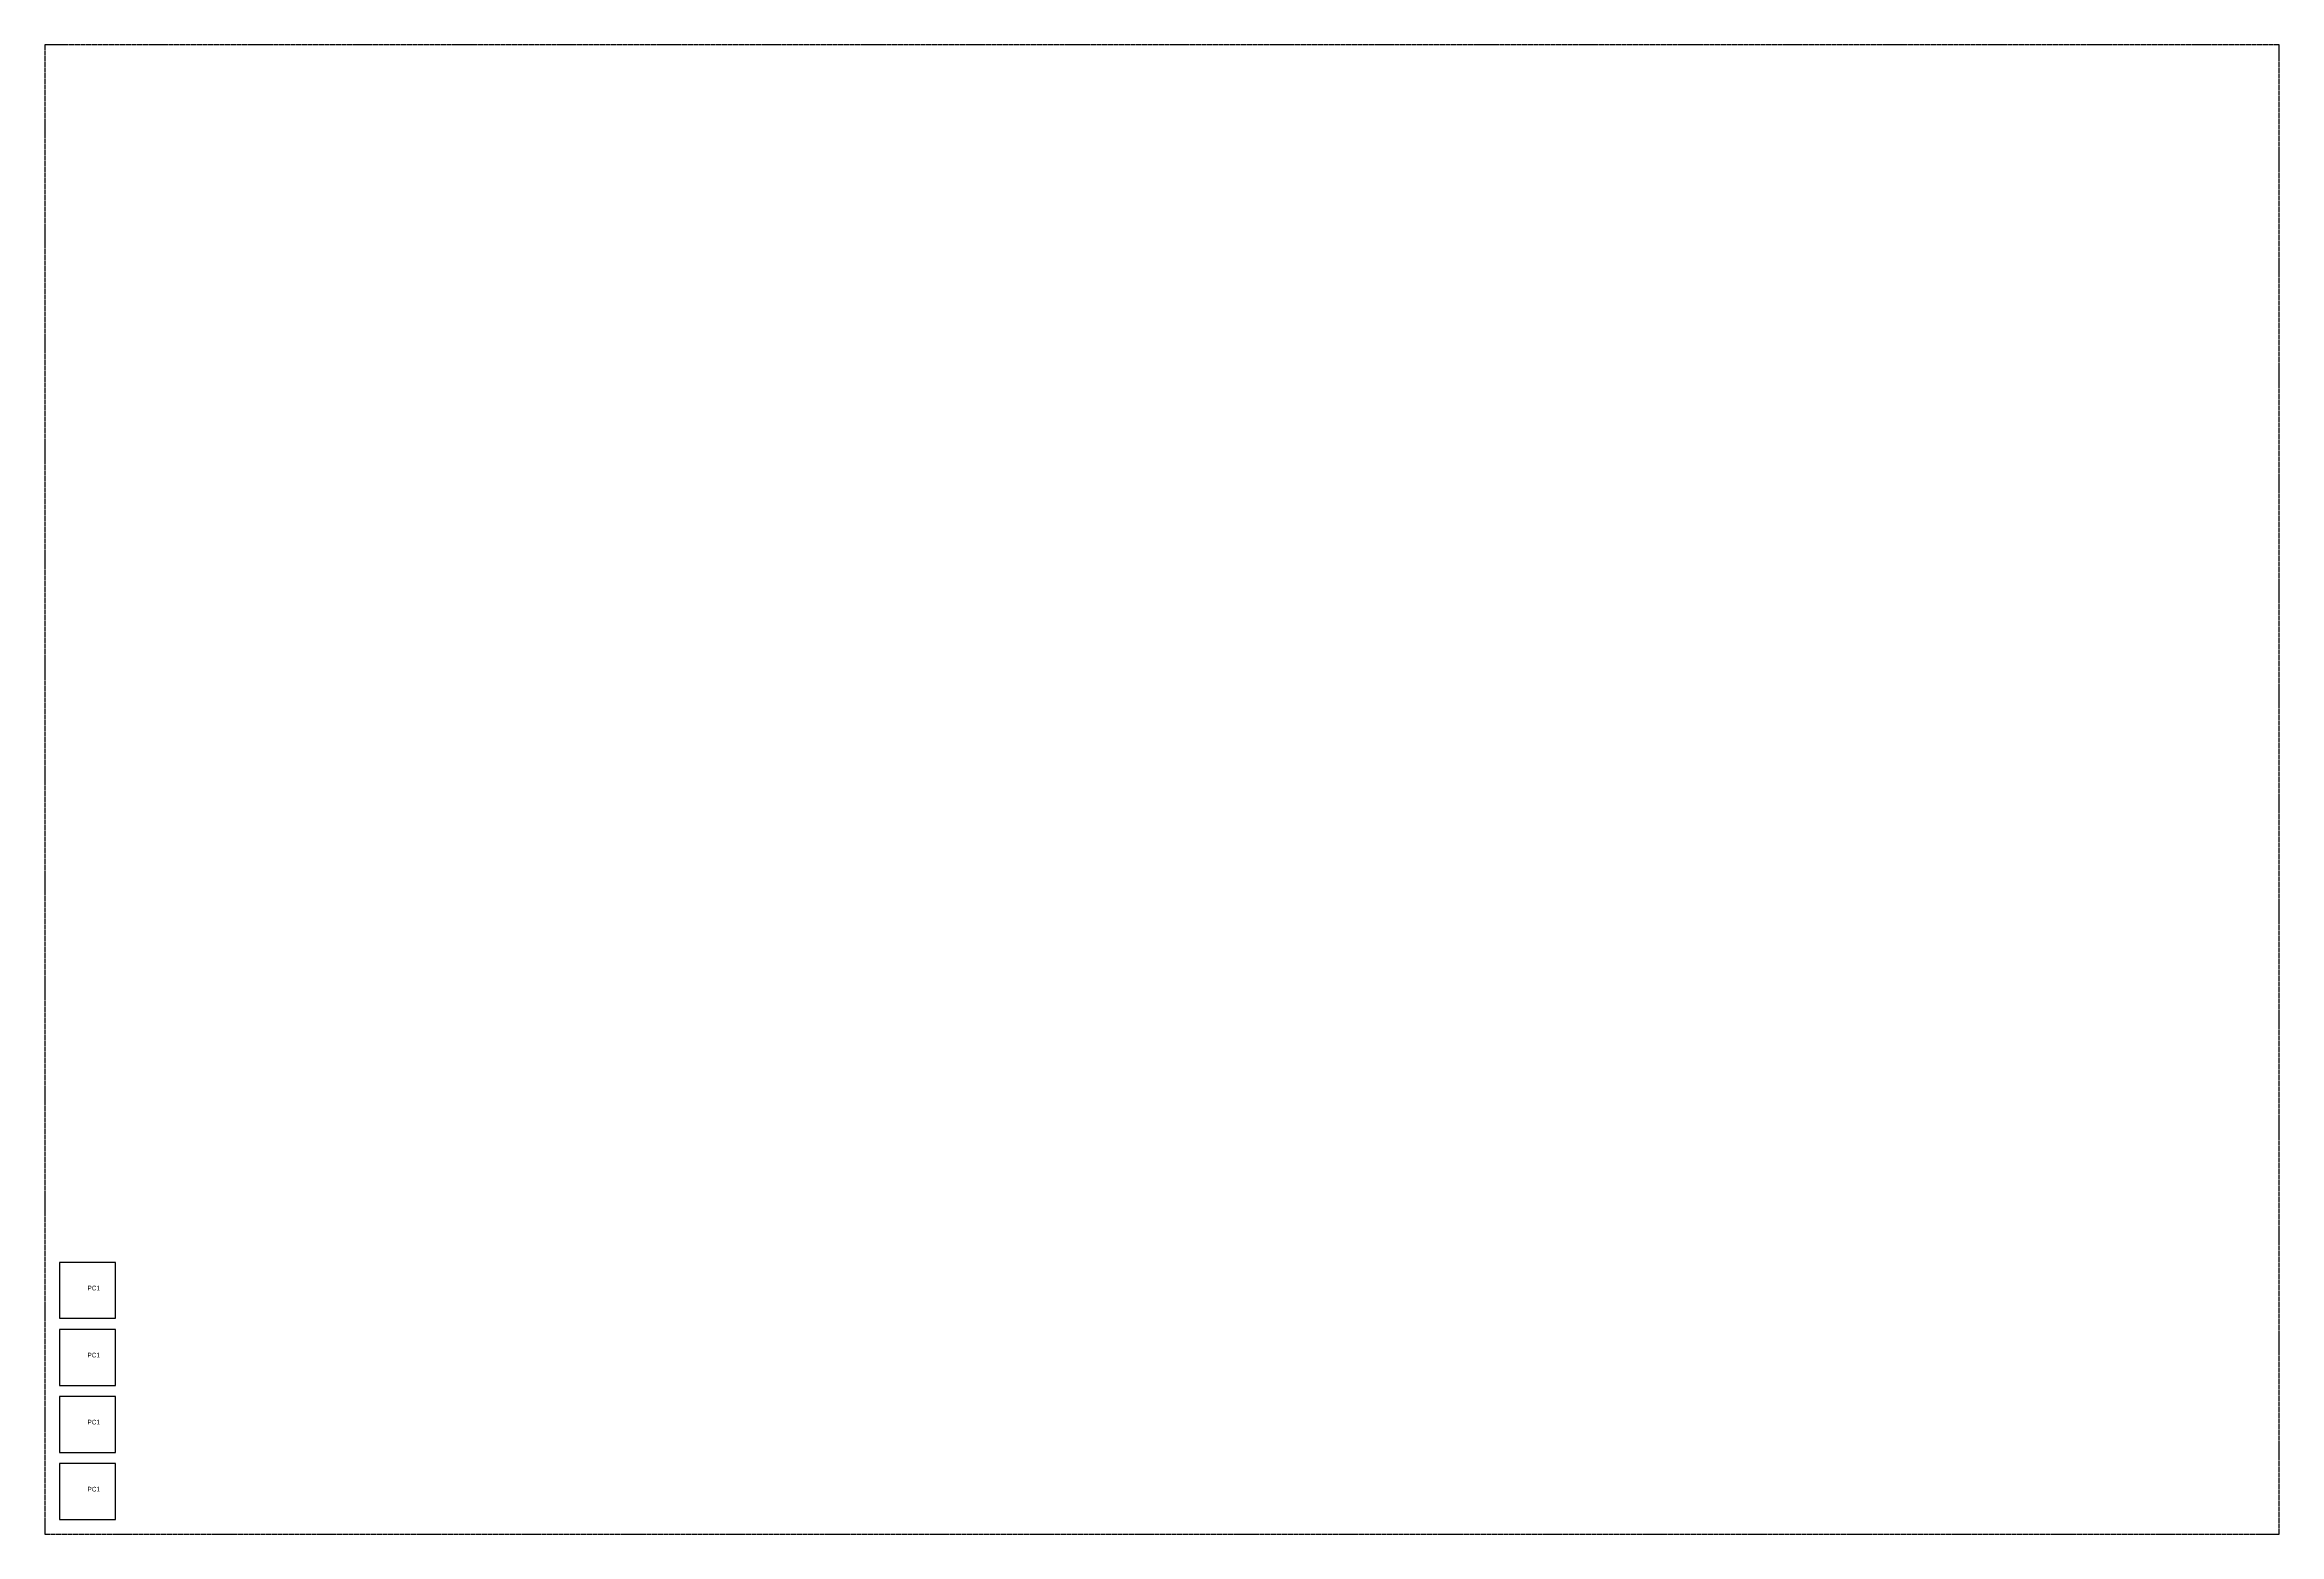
# Model space of a CAD drawing. Header units: millimetres. Extents: x 0 to 1200, y 0 to 800.
import ezdxf

# ---------------------------------------------------------------- set-up
doc = ezdxf.new("R2010")
doc.units = ezdxf.units.MM
doc.linetypes.add('DASHED', pattern=[1.524, 1.27, -0.254])
for name, color, linetype in [('CUT', 7, 'CONTINUOUS'), ('NOTES', 8, 'CONTINUOUS'), ('SHEET', 5, 'DASHED')]:
    doc.layers.add(name, color=color, linetype=linetype)

msp = doc.modelspace()

# ---------------------------------------------------------------- linework, layer by layer
at = {"layer": 'CUT'}
for points in [[(8, 116), (38, 116), (38, 146), (8, 146)], [(8, 80), (38, 80), (38, 110), (8, 110)], [(8, 44), (38, 44), (38, 74), (8, 74)], [(8, 8), (38, 8), (38, 38), (8, 38)]]:
    msp.add_lwpolyline(points, close=True, dxfattribs=at)
at = {"layer": 'SHEET'}
msp.add_lwpolyline([(0, 0), (1200, 0), (1200, 800), (0, 800)], close=True, dxfattribs=at)

# ---------------------------------------------------------------- texts
at = {"layer": 'NOTES'}
for p in [(23, 131), (23, 95), (23, 59), (23, 23)]:
    msp.add_text('PC1', height=2.5, dxfattribs=at).set_placement(p)

doc.saveas('drawing.dxf')
